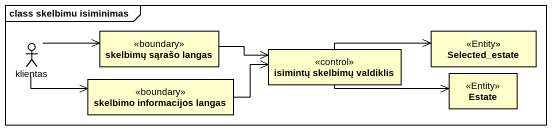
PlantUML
@startuml
mainframe class skelbimu isiminimas
allowmixing
hide circle
hide empty members
class "skelbimų sąrašo langas" as skelbimų_sąrašo_langas <<boundary>>
class Selected_estate <<Entity>>
actor klientas
class "isimintų skelbimų valdiklis" as isimintų_skelbimų_valdiklis <<control>>
class Estate <<Entity>>
class "skelbimo informacijos langas" as skelbimo_informacijos_langas <<boundary>>
skelbimų_sąrašo_langas -right-> isimintų_skelbimų_valdiklis
klientas -right-> skelbimų_sąrašo_langas
klientas -right-> skelbimo_informacijos_langas
isimintų_skelbimų_valdiklis -right-> Selected_estate
isimintų_skelbimų_valdiklis -right-> Estate
skelbimo_informacijos_langas -right-> isimintų_skelbimų_valdiklis
@enduml
